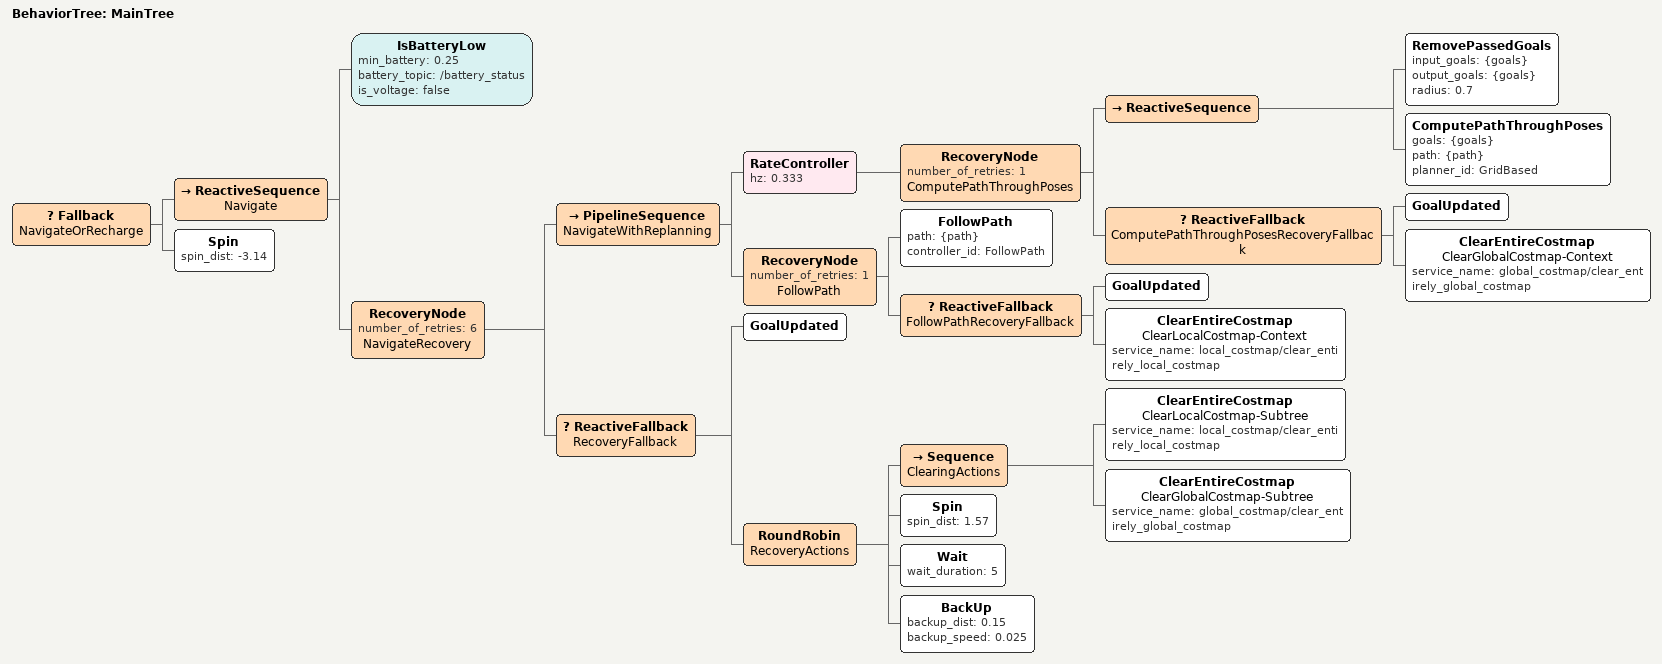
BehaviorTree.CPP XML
<!--
  This Behavior Tree enables a robot to return to the
  charging dock when the battery is low.
-->

<root main_tree_to_execute="MainTree">
  <BehaviorTree ID="MainTree">
    <Fallback name="NavigateOrRecharge">
      <ReactiveSequence name="Navigate">
        <IsBatteryLow min_battery="0.25" battery_topic="/battery_status" is_voltage="false"/>
        <RecoveryNode number_of_retries="6" name="NavigateRecovery">
          <PipelineSequence name="NavigateWithReplanning">
            <RateController hz="0.333">
              <RecoveryNode number_of_retries="1" name="ComputePathThroughPoses">
                <ReactiveSequence>
                  <RemovePassedGoals input_goals="{goals}" output_goals="{goals}" radius="0.7"/>
                  <ComputePathThroughPoses goals="{goals}" path="{path}" planner_id="GridBased"/>
                </ReactiveSequence>
                <ReactiveFallback name="ComputePathThroughPosesRecoveryFallback">
                  <GoalUpdated/>
                  <ClearEntireCostmap name="ClearGlobalCostmap-Context" service_name="global_costmap/clear_entirely_global_costmap"/>
                </ReactiveFallback>
              </RecoveryNode>
            </RateController>
            <RecoveryNode number_of_retries="1" name="FollowPath">
              <FollowPath path="{path}" controller_id="FollowPath"/>
              <ReactiveFallback name="FollowPathRecoveryFallback">
                <GoalUpdated/>
                <ClearEntireCostmap name="ClearLocalCostmap-Context" service_name="local_costmap/clear_entirely_local_costmap"/>
              </ReactiveFallback>
            </RecoveryNode>
          </PipelineSequence>
          <ReactiveFallback name="RecoveryFallback">
            <GoalUpdated/>
            <RoundRobin name="RecoveryActions">
              <Sequence name="ClearingActions">
                <ClearEntireCostmap name="ClearLocalCostmap-Subtree" service_name="local_costmap/clear_entirely_local_costmap"/>
                <ClearEntireCostmap name="ClearGlobalCostmap-Subtree" service_name="global_costmap/clear_entirely_global_costmap"/>
              </Sequence>
              <Spin spin_dist="1.57"/>
              <Wait wait_duration="5"/>
              <BackUp backup_dist="0.15" backup_speed="0.025"/>
            </RoundRobin>
          </ReactiveFallback>
        </RecoveryNode>
      </ReactiveSequence>
      <Spin spin_dist="-3.14"/>
    </Fallback>
  </BehaviorTree>
</root>
